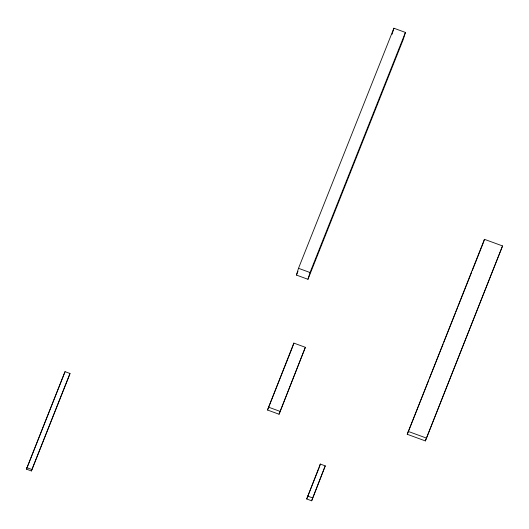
<?xml version="1.0" encoding="UTF-8"?>
<svg xmlns="http://www.w3.org/2000/svg" width="529" height="529" viewBox="0 0 529 529"><rect width="100%" height="100%" fill="white"/><g stroke="black" fill="none" stroke-linecap="round" stroke-linejoin="round"><path stroke-width="0.79" d="M26.45 469.144L65.047 371.656L69.987 373.461L69.544 374.916L31.39 470.949L26.45 469.144L65.047 371.656M31.39 470.949L69.987 373.461M296.445 275.08L298.501 268.302L393.893 28.216L405.419 32.434L403.363 39.206L307.971 279.292L296.445 275.08L297.966 271.245M267.515 410.021L293.833 343.096L305.359 347.308L279.041 414.233L267.515 410.021L292.649 346.76M307.971 279.292L310.027 272.521L405.419 32.434M292.954 345.999L293.833 343.096M392.068 34.24L393.893 28.216M279.041 414.233L305.359 347.308M306.714 498.979L320.316 464.065L325.256 465.87L311.654 500.784L306.714 498.979L319.132 467.729M319.437 466.968L320.316 464.065M311.654 500.784L325.256 465.87M407.244 434.289L484.438 239.32L502.55 245.939L425.356 440.915L407.244 434.289L428.834 379.961M483.559 242.222L484.438 239.32M425.356 440.915L502.55 245.939M429.442 378.427L443.123 343.995M443.732 342.461L455.284 313.386M455.892 311.852L457.413 308.03M458.021 306.496L471.703 272.065M472.311 270.531L483.255 242.983M298.501 268.302L310.027 272.521M408.124 431.386L426.235 438.012M268.401 407.118L279.92 411.331M307.6 496.076L312.54 497.882M26.893 467.689L31.833 469.494"/></g></svg>
